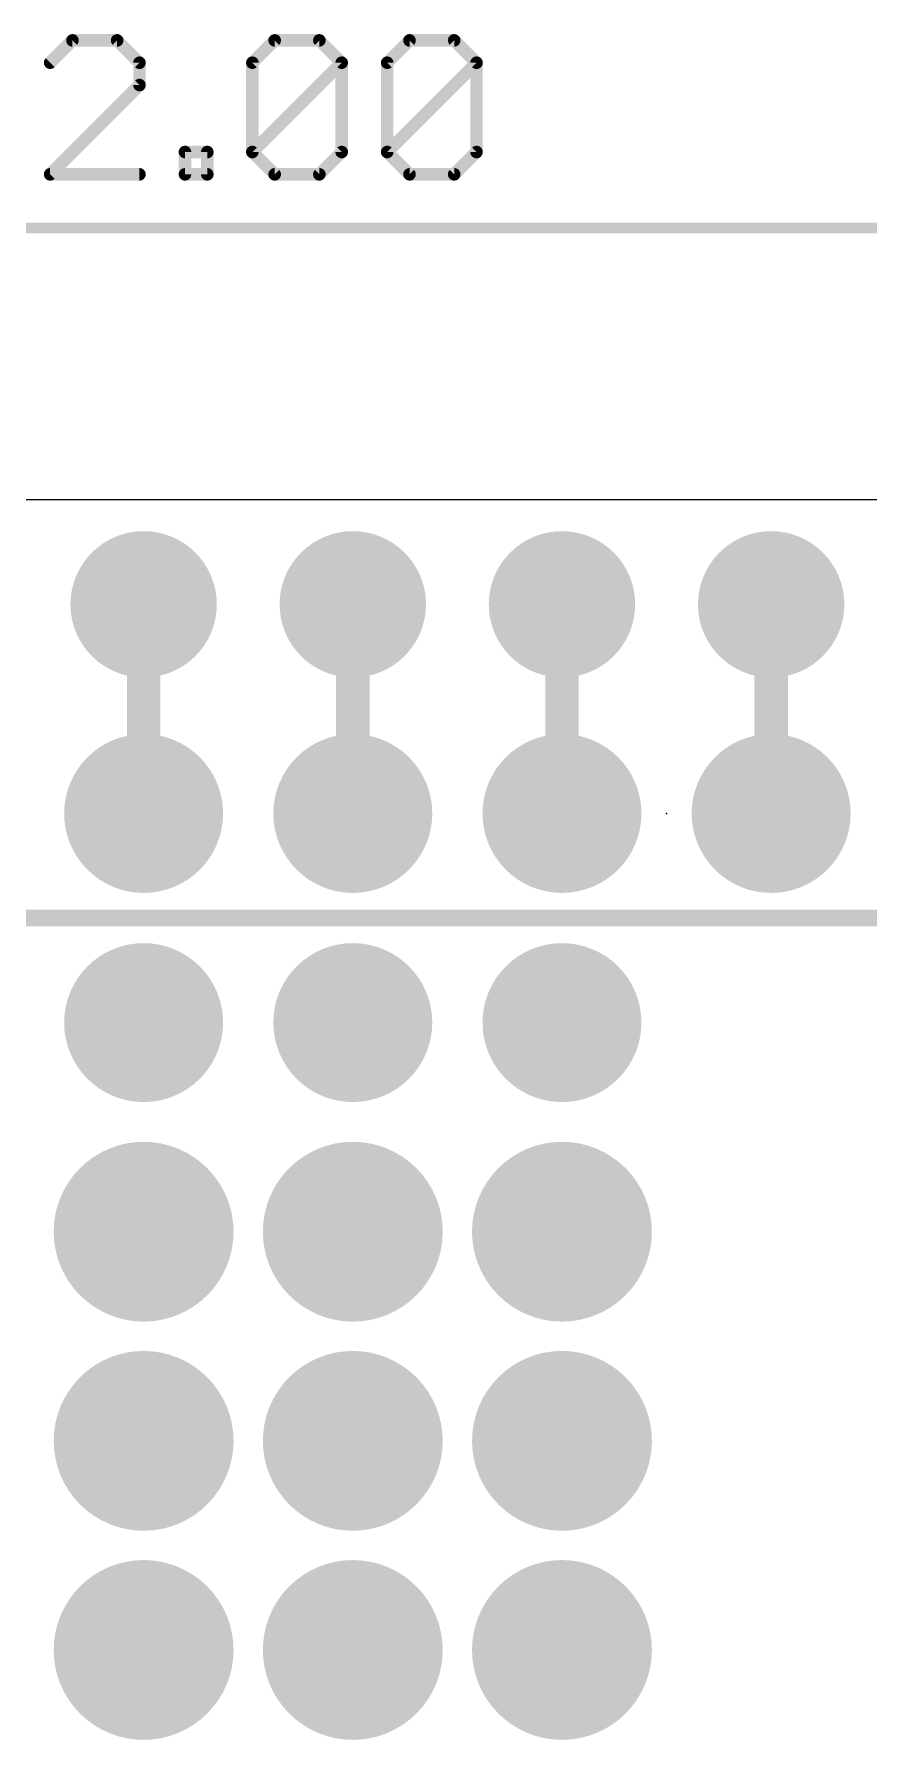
# Model space of a CAD drawing. Extents: x -8.3 to 52.9, y -5.6 to 28.5.
# Drawn here: x 22.8 to 32.94, y 7.8 to 28.52 of the extents above; entities that cross this region are included whole.
import ezdxf

# ---------------------------------------------------------------- set-up
doc = ezdxf.new("R2010")
doc.units = 0
for name, color, linetype in [('16', 132, 'CONTINUOUS'), ('17', 110, 'CONTINUOUS'), ('18', 110, 'CONTINUOUS'), ('20', 53, 'CONTINUOUS'), ('23', 53, 'CONTINUOUS'), ('47', 253, 'CONTINUOUS')]:
    doc.layers.add(name, color=color, linetype=linetype)

# ---------------------------------------------------------------- blocks, each defined once
blk = doc.blocks.new('ROUNDP')
at = {"const_width": 0.5}
blk.add_lwpolyline([(0, -0.25, 1), (0, 0.25, 1), (0, -0.25)], format="xyb", dxfattribs=at)
blk = doc.blocks.new('ROUNDV')
at = {"const_width": 0.5}
blk.add_lwpolyline([(0, -0.25, 1), (0, 0.25, 1), (0, -0.25)], format="xyb", dxfattribs=at)

msp = doc.modelspace()

# ---------------------------------------------------------------- linework, layer by layer
at = {"layer": '16'}
for points, const_width in [([(24.13, 21.59), (24.13, 19.05)], 0.4064), ([(26.67, 21.59), (26.67, 19.05)], 0.4064), ([(29.21, 21.59), (29.21, 19.05)], 0.4064), ([(31.75, 21.59), (31.75, 19.05)], 0.4064), ([(15.367, 17.78), (33.147, 17.78)], 0.2032)]:
    msp.add_lwpolyline(points, dxfattribs=dict(at, const_width=const_width))
at = {"layer": '16', "const_width": 0.2032}
for points in [[(24.2316, 21.59, 1), (24.0284, 21.59)], [(26.7716, 21.59, 1), (26.5684, 21.59)], [(29.3116, 21.59, 1), (29.1084, 21.59)], [(31.8516, 21.59, 1), (31.6484, 21.59)], [(24.0284, 19.05, 1), (24.2316, 19.05)], [(26.5684, 19.05, 1), (26.7716, 19.05)], [(29.1084, 19.05, 1), (29.3116, 19.05)], [(31.6484, 19.05, 1), (31.8516, 19.05)]]:
    msp.add_lwpolyline(points, format="xyb", dxfattribs=at)
at = {"layer": '20'}
msp.add_line((48.26, 22.86), (2.54, 22.86), dxfattribs=at)
at = {"layer": '23'}
msp.add_point((30.48, 19.05), dxfattribs=at)
at = {"layer": '47'}
for points, const_width in [([(23.266, 28.4397), (22.9948, 28.1685)], 0.1524), ([(23.8083, 28.4397), (23.266, 28.4397)], 0.1524), ([(24.0795, 28.1685), (23.8083, 28.4397)], 0.1524), ([(25.4505, 28.1685), (25.7217, 28.4397)], 0.1524), ([(25.7217, 28.4397), (26.264, 28.4397)], 0.1524), ([(26.264, 28.4397), (26.5352, 28.1685)], 0.1524), ([(27.0877, 28.1685), (27.3589, 28.4397)], 0.1524), ([(27.3589, 28.4397), (27.9012, 28.4397)], 0.1524), ([(27.9012, 28.4397), (28.1724, 28.1685)], 0.1524), ([(24.0795, 27.8974), (24.0795, 28.1685)], 0.1524), ([(25.4505, 27.0839), (25.4505, 28.1685)], 0.1524), ([(25.4505, 27.0839), (26.5352, 28.1685)], 0.1524), ([(26.5352, 28.1685), (26.5352, 27.0839)], 0.1524), ([(27.0877, 27.0839), (27.0877, 28.1685)], 0.1524), ([(27.0877, 27.0839), (28.1724, 28.1685)], 0.1524), ([(28.1724, 28.1685), (28.1724, 27.0839)], 0.1524), ([(22.9948, 26.8127), (24.0795, 27.8974)], 0.1524), ([(24.632, 26.8127), (24.632, 27.0839)], 0.1524), ([(24.632, 27.0839), (24.9031, 27.0839)], 0.1524), ([(24.9031, 27.0839), (24.9031, 26.8127)], 0.1524), ([(25.7217, 26.8127), (25.4505, 27.0839)], 0.1524), ([(26.5352, 27.0839), (26.264, 26.8127)], 0.1524), ([(27.3589, 26.8127), (27.0877, 27.0839)], 0.1524), ([(28.1724, 27.0839), (27.9012, 26.8127)], 0.1524), ([(24.0795, 26.8127), (22.9948, 26.8127)], 0.1524), ([(24.9031, 26.8127), (24.632, 26.8127)], 0.1524), ([(26.264, 26.8127), (25.7217, 26.8127)], 0.1524), ([(27.9012, 26.8127), (27.3589, 26.8127)], 0.1524), ([(50.735, 26.162), (0.065, 26.162)], 0.13)]:
    msp.add_lwpolyline(points, dxfattribs=dict(at, const_width=const_width))
at = {"layer": '47', "const_width": 0.0762}
for points in [[(23.266, 28.4778, 1), (23.266, 28.4016)], [(23.2929, 28.4127, 1), (23.239, 28.4666)], [(23.8352, 28.4666, 1), (23.7814, 28.4127)], [(23.8083, 28.4016, 1), (23.8083, 28.4778)], [(25.7217, 28.4778, 1), (25.7217, 28.4016)], [(25.7486, 28.4127, 1), (25.6948, 28.4666)], [(26.291, 28.4666, 1), (26.2371, 28.4127)], [(26.264, 28.4016, 1), (26.264, 28.4778)], [(27.3589, 28.4778, 1), (27.3589, 28.4016)], [(27.3858, 28.4127, 1), (27.3319, 28.4666)], [(27.9281, 28.4666, 1), (27.8743, 28.4127)], [(27.9012, 28.4016, 1), (27.9012, 28.4778)], [(22.9679, 28.1955, 1), (23.0218, 28.1416)], [(24.1176, 28.1685, 1), (24.0414, 28.1685)], [(24.0525, 28.1416, 1), (24.1064, 28.1955)], [(25.4886, 28.1685, 1), (25.4124, 28.1685)], [(25.4236, 28.1955, 1), (25.4775, 28.1416)], [(26.5733, 28.1685, 1), (26.4971, 28.1685)], [(26.5621, 28.1416, 1), (26.5083, 28.1955)], [(26.5083, 28.1416, 1), (26.5621, 28.1955)], [(27.1258, 28.1685, 1), (27.0496, 28.1685)], [(27.0608, 28.1955, 1), (27.1146, 28.1416)], [(28.2105, 28.1685, 1), (28.1343, 28.1685)], [(28.1993, 28.1416, 1), (28.1454, 28.1955)], [(28.1454, 28.1416, 1), (28.1993, 28.1955)], [(24.1064, 27.8704, 1), (24.0525, 27.9243)], [(24.0414, 27.8974, 1), (24.1176, 27.8974)], [(24.6701, 27.0839, 1), (24.5939, 27.0839)], [(24.632, 27.122, 1), (24.632, 27.0458)], [(24.9412, 27.0839, 1), (24.865, 27.0839)], [(24.9031, 27.0458, 1), (24.9031, 27.122)], [(25.4775, 27.1108, 1), (25.4236, 27.0569)], [(25.4236, 27.1108, 1), (25.4775, 27.0569)], [(26.5621, 27.0569, 1), (26.5083, 27.1108)], [(27.1146, 27.1108, 1), (27.0608, 27.0569)], [(27.0608, 27.1108, 1), (27.1146, 27.0569)], [(28.1993, 27.0569, 1), (28.1454, 27.1108)], [(25.4124, 27.0839, 1), (25.4886, 27.0839)], [(26.4971, 27.0839, 1), (26.5733, 27.0839)], [(27.0496, 27.0839, 1), (27.1258, 27.0839)], [(28.1343, 27.0839, 1), (28.2105, 27.0839)], [(22.9948, 26.8508, 1), (22.9948, 26.7746)], [(22.9679, 26.8396, 1), (23.0218, 26.7858)], [(24.0795, 26.7746, 1), (24.0795, 26.8508)], [(24.632, 26.8508, 1), (24.632, 26.7746)], [(24.5939, 26.8127, 1), (24.6701, 26.8127)], [(24.865, 26.8127, 1), (24.9412, 26.8127)], [(24.9031, 26.7746, 1), (24.9031, 26.8508)], [(25.7217, 26.8508, 1), (25.7217, 26.7746)], [(25.6948, 26.7858, 1), (25.7486, 26.8396)], [(26.2371, 26.8396, 1), (26.291, 26.7858)], [(26.264, 26.7746, 1), (26.264, 26.8508)], [(27.3589, 26.8508, 1), (27.3589, 26.7746)], [(27.3319, 26.7858, 1), (27.3858, 26.8396)], [(27.8743, 26.8396, 1), (27.9281, 26.7858)], [(27.9012, 26.7746, 1), (27.9012, 26.8508)]]:
    msp.add_lwpolyline(points, format="xyb", dxfattribs=at)

# ---------------------------------------------------------------- block references
at = {"layer": '17', "xscale": 1.778, "yscale": 1.778}
for p in [(24.13, 21.59), (24.13, 21.59), (26.67, 21.59), (26.67, 21.59), (29.21, 21.59), (29.21, 21.59), (31.75, 21.59), (31.75, 21.59)]:
    msp.add_blockref('ROUNDP', p, dxfattribs=at)
at = {"layer": '17', "xscale": 1.9304, "yscale": 1.9304, "rotation": 90}
for p in [(24.13, 19.05), (24.13, 19.05), (26.67, 19.05), (26.67, 19.05), (29.21, 19.05), (29.21, 19.05), (31.75, 19.05), (31.75, 19.05)]:
    msp.add_blockref('ROUNDP', p, dxfattribs=at)
at = {"layer": '18'}
for p, xscale, yscale in [((24.13, 16.51), 1.9304, 1.9304), ((24.13, 16.51), 1.9304, 1.9304), ((26.67, 16.51), 1.9304, 1.9304), ((26.67, 16.51), 1.9304, 1.9304), ((29.21, 16.51), 1.9304, 1.9304), ((29.21, 16.51), 1.9304, 1.9304), ((24.13, 13.97), 2.1844, 2.1844), ((24.13, 13.97), 2.1844, 2.1844), ((26.67, 13.97), 2.1844, 2.1844), ((26.67, 13.97), 2.1844, 2.1844), ((29.21, 13.97), 2.1844, 2.1844), ((29.21, 13.97), 2.1844, 2.1844), ((24.13, 11.43), 2.1844, 2.1844), ((24.13, 11.43), 2.1844, 2.1844), ((26.67, 11.43), 2.1844, 2.1844), ((26.67, 11.43), 2.1844, 2.1844), ((29.21, 11.43), 2.1844, 2.1844), ((29.21, 11.43), 2.1844, 2.1844), ((24.13, 8.89), 2.1844, 2.1844), ((24.13, 8.89), 2.1844, 2.1844), ((26.67, 8.89), 2.1844, 2.1844), ((26.67, 8.89), 2.1844, 2.1844), ((29.21, 8.89), 2.1844, 2.1844), ((29.21, 8.89), 2.1844, 2.1844)]:
    msp.add_blockref('ROUNDV', p, dxfattribs=dict(at, xscale=xscale, yscale=yscale))

doc.saveas('drawing.dxf')
